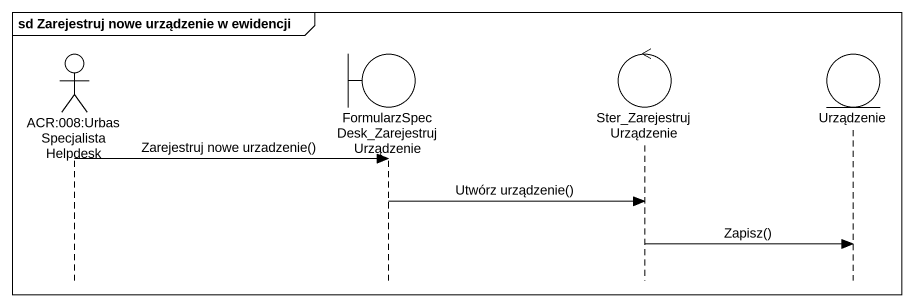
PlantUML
@startuml
mainframe sd Zarejestruj nowe urządzenie w ewidencji
hide footbox
actor "ACR:008:Urbas Specjalista Helpdesk" as ACR_008_Urbas_Specjalista
boundary "FormularzSpecDesk_ZarejestrujUrządzenie" as FormularzSpecDesk
control Ster_ZarejestrujUrządzenie
entity Urządzenie

ACR_008_Urbas_Specjalista -> FormularzSpecDesk : Zarejestruj nowe urzadzenie()
FormularzSpecDesk -> Ster_ZarejestrujUrządzenie : Utwórz urządzenie()
Ster_ZarejestrujUrządzenie -> Urządzenie : Zapisz()
@enduml
